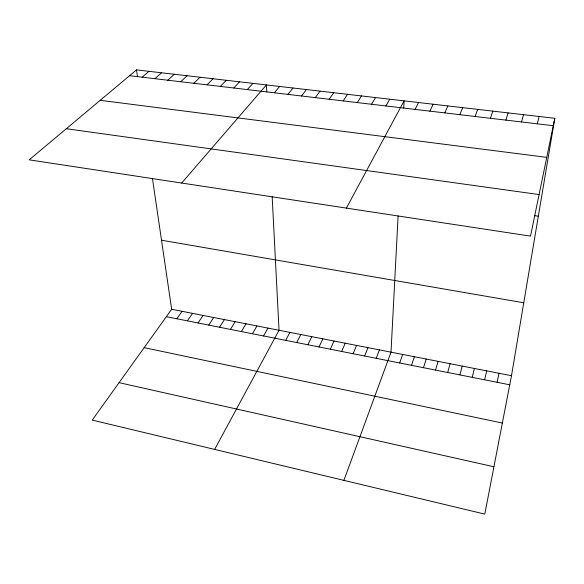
<?xml version="1.0" encoding="UTF-8"?>
<svg xmlns="http://www.w3.org/2000/svg" width="584" height="584" viewBox="0 0 584 584"><rect width="100%" height="100%" fill="white"/><g stroke="black" fill="none" stroke-linecap="round" stroke-linejoin="round"><path stroke-width="0.88" d="M398.106 215.919L391.01 352.159L343.896 480.369M403.719 108.091L404.099 100.864L346.4 208.108M152.46 178.543L171.66 309.279L92.235 420.093L484.793 514.11L511.489 375.716L554.8 118.304L136.51 69.89L29.2 159.833L530.52 236.133L554.8 118.304M497.13 382.294L499.028 373.278M484.625 379.812L486.669 370.862M537.331 123.823L539.09 116.486M472.215 377.352L474.398 368.46M459.893 374.906L462.214 366.08M521.541 121.961L523.527 114.683M447.665 372.483L450.125 363.715M435.533 370.073L438.124 361.372M505.905 120.114L508.109 112.902M423.488 367.686L426.218 359.043M411.537 365.314L414.392 356.729M490.407 118.282L492.838 111.135M399.675 362.963L402.661 354.437M475.062 116.472L477.705 109.383M376.206 358.306L379.447 349.896M364.606 356.006L367.964 347.655M459.856 114.676L462.711 107.646M353.086 353.721L356.568 345.429M341.647 351.451L345.253 343.217M444.796 112.902L447.855 105.923M330.303 349.203L334.019 341.019M429.868 111.142L433.138 104.222M319.032 346.969L322.864 338.837M307.841 344.75L311.79 336.669M415.085 109.398L418.553 102.536M296.738 342.545L300.796 334.522M285.707 340.355L289.876 332.391M214.656 449.417L279.035 330.267L272.173 196.757M263.559 335.961L267.947 328.099M385.922 105.952L389.769 99.2M252.441 333.756L256.938 325.952M241.411 331.566L246.01 323.813M371.534 104.251L375.578 97.557M230.454 329.398L235.162 321.689M219.577 327.237L224.387 319.587M357.277 102.572L361.503 95.929M208.78 325.098L213.693 317.492M198.056 322.967L203.071 315.418M343.151 100.908L347.56 94.316M187.413 320.857L192.523 313.353M176.843 318.762L182.055 311.308M329.157 99.251L333.741 92.717M315.28 97.616L320.039 91.133M301.526 95.995L306.461 89.556M287.897 94.382L293 88.001M274.392 92.79L279.656 86.454M181.682 183.04L266.428 84.928L266.786 91.936M247.324 89.593L252.916 83.359M233.775 87.994L239.528 81.811M220.343 86.41L226.249 80.278M207.028 84.841L213.094 78.752M193.837 83.286L200.056 77.241M180.763 81.738L187.121 75.745M167.798 80.212L174.309 74.263M154.942 78.694L161.6 72.788M142.204 77.19L149 71.336M129.575 75.701L553.274 125.706M100.214 100.309L546.748 157.366M66.32 128.721L539.083 194.567M534.929 215.686L538.331 216.182M161.52 240.221L523.76 302.775M171.66 309.279L511.489 375.716M166.352 316.681L509.737 384.798M144.153 347.655L502.357 423.042M119.063 382.659L493.925 466.769M136.51 69.89L137.503 76.672"/></g></svg>
